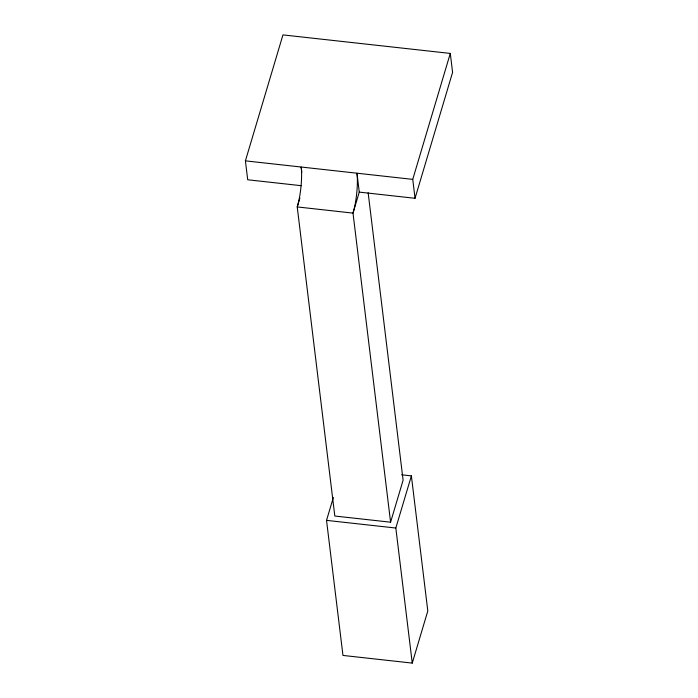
<?xml version="1.0" encoding="UTF-8"?>
<svg xmlns="http://www.w3.org/2000/svg" width="698" height="698" viewBox="0 0 698 698"><rect width="100%" height="100%" fill="white"/><g stroke="black" fill="none" stroke-linecap="round" stroke-linejoin="round"><path stroke-width="1.05" d="M301.344 185.703L247.711 179.77L245.408 160.854L282.96 34.9L450.289 53.423L452.592 72.339L415.04 198.293L359.269 192.116L356.966 173.2A28.121 5.811 -83.7 0 1 353.005 213.108L390.592 522.2L334.813 516.031L297.226 206.931A28.121 5.811 -83.7 0 0 301.187 167.023L301.824 172.284M299.913 197.935L297.226 206.931L353.005 213.108L359.269 192.116M415.04 198.293L412.745 179.377L450.289 53.423M401.638 474.797L411.384 475.879L427.804 610.942L412.256 663.1L342.962 655.431L326.533 520.368L333.374 497.421M390.592 522.2L403.104 480.215L368.151 192.735M412.256 663.1L395.827 528.037L411.384 475.879M245.408 160.854L412.745 179.377M326.533 520.368L395.827 528.037"/></g></svg>
